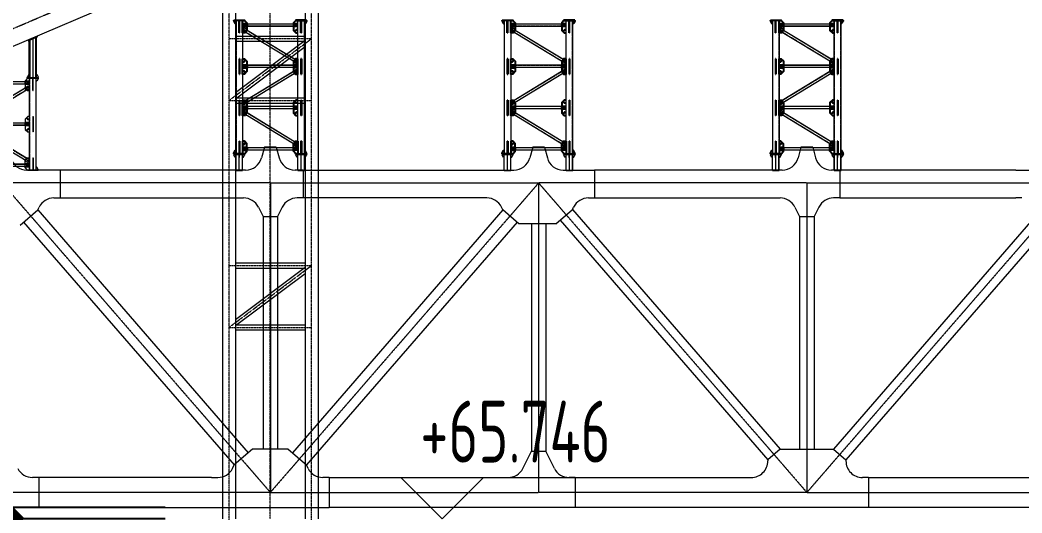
# Model space of a CAD drawing. Extents: x -2876908 to 633791, y -1383861 to 872234.
# Drawn here: x -817950 to -769396, y 748897 to 772793 of the extents above; entities that cross this region are included whole.
import ezdxf
from ezdxf.enums import TextEntityAlignment as Align

# ---------------------------------------------------------------- set-up
doc = ezdxf.new("R2010")
doc.units = 0
doc.header["$LTSCALE"] = 5
doc.header["$MEASUREMENT"] = 0
for name, pattern in [('ACAD_ISO10W100', [18, 12, -3, 0, -3]), ('CENTER', [2, 1.25, -0.25, 0.25, -0.25]), ('DASHED', [0.75, 0.5, -0.25])]:
    doc.linetypes.add(name, pattern=pattern)
doc.layers.get('0').update_dxf_attribs({"linetype": 'CONTINUOUS', "lineweight": 25})
doc.layers.get('DEFPOINTS').update_dxf_attribs({"color": 35, "linetype": 'CONTINUOUS', "lineweight": 13})
for name, color, linetype, lineweight in [('3中心线', 6, 'CENTER', 18), ('5标注', 3, 'CONTINUOUS', 15), ('6文本', 7, 'CONTINUOUS', 15), ('7边界线', 8, 'CONTINUOUS', 15), ('8轮廓线', 4, 'CONTINUOUS', 15), ('DIM', 3, 'CONTINUOUS', 0), ('STGJ_BOLT_THIN', 9, 'CONTINUOUS', 0), ('STXT_XG_END_THIN', 2, 'CONTINUOUS', 0), ('STXT_XG_THIN', 2, 'CONTINUOUS', 0), ('STXT_XG_TNDSH', 6, 'DASHED', 0)]:
    doc.layers.add(name, color=color, linetype=linetype, lineweight=lineweight)
doc.layers.add('M_Prof', color=2, linetype='CONTINUOUS')
doc.layers.add('M_Profx', color=2, linetype='CONTINUOUS')
doc.styles.add('TSSD_Dimension', font='tssdeng.shx', dxfattribs={"width": 0.7, "bigfont": 'hztxt.shx'})
doc.styles.add('TSSD_NORM', font='tssdeng.shx', dxfattribs={"width": 0.7, "bigfont": 'hztxt.shx'})
doc.dimstyles.new('TSSD_100_100', dxfattribs={"dimtxt": 300, "dimasz": 100, "dimexe": 100, "dimexo": 250, "dimgap": 100, "dimtad": 1, "dimdec": 0, "dimzin": 0, "dimdsep": 46, "dimtxsty": 'TSSD_Dimension', "dimblk": 'ARCHTICK', "dimblk1": 'ARCHTICK', "dimblk2": 'ARCHTICK', "dimcen": 0, "dimdle": 100, "dimclrt": 7, "dimadec": 0, "dimazin": 0, "dimtfac": 1, "dimtdec": 0, "dimtix": 1, "dimtmove": 2, "dimatfit": 3, "dimfxl": 1, "dimtolj": 1, "dimtzin": 0, "dimarcsym": 0})

# ---------------------------------------------------------------- blocks, each defined once
blk = doc.blocks.new('f234w2')
at = {"layer": '3中心线'}
for p, q in [((-144296, 1526), (-131296, -13474)), ((-131296, 1526), (-144296, 1526)), ((-118296, 1526), (-131296, -13474)), ((-131296, 1526), (-118296, 1526)), ((-131296, 1526), (-131296, -13474)), ((-118296, 1526), (-105296, -13474)), ((-105296, 1526), (-118296, 1526)), ((-118296, 1526), (-118296, -13474)), ((-92296, 1526), (-105296, -13474)), ((-105296, 1526), (-92296, 1526)), ((-105296, 1526), (-105296, -13474)), ((-131296, -13474), (-144296, -13474)), ((-131296, -13474), (-118296, -13474)), ((-105296, -13474), (-118296, -13474)), ((-105296, -13474), (-92296, -13474))]:
    blk.add_line(p, q, dxfattribs=at)
at = {"layer": '7边界线'}
for p, q in [((-131581, 3265), (-131723, 2741)), ((-131012, 3265), (-131581, 3265)), ((-131012, 3265), (-130870, 2741)), ((-118581, 3265), (-118723, 2741)), ((-118012, 3265), (-118581, 3265)), ((-118012, 3265), (-117870, 2741)), ((-105581, 3265), (-105723, 2741)), ((-105012, 3265), (-105581, 3265)), ((-105012, 3265), (-104870, 2741)), ((-141487, 2150), (-143098, 2150)), ((-132893, 2150), (-141487, 2150)), ((-141487, 2150), (-141487, 800)), ((-132495, 2150), (-132893, 2150)), ((-129700, 2150), (-130098, 2150)), ((-129700, 2150), (-121159, 2150)), ((-129700, 2150), (-129700, 800)), ((-121159, 2150), (-119495, 2150)), ((-117098, 2150), (-115582, 2150)), ((-115582, 2150), (-115582, 800)), ((-106893, 2150), (-115582, 2150)), ((-106495, 2150), (-106893, 2150)), ((-103700, 2150), (-104098, 2150)), ((-103700, 2150), (-103700, 800)), ((-95172, 2150), (-103700, 2150)), ((-95172, 2150), (-93495, 2150)), ((-141787, 800), (-141487, 800)), ((-141487, 800), (-132891, 800)), ((-132893, 800), (-132593, 800)), ((-129700, 800), (-130000, 800)), ((-121159, 800), (-129702, 800)), ((-120859, 800), (-121159, 800)), ((-120806, 800), (-121159, 800)), ((-115882, 800), (-115582, 800)), ((-115582, 800), (-106893, 800)), ((-106893, 800), (-106593, 800)), ((-103700, 800), (-104000, 800)), ((-103700, 800), (-95172, 800)), ((-94872, 800), (-95172, 800)), ((-143426, -519), (-142571, 222)), ((-142571, 222), (-142503, 358)), ((-142571, 222), (-132365, -11554)), ((-131877, 358), (-131646, -104)), ((-130716, 358), (-130946, -104)), ((-120022, 222), (-130228, -11554)), ((-120022, 222), (-120090, 358)), ((-119249, -449), (-120022, 222)), ((-117453, -449), (-116655, 242)), ((-116655, 242), (-116597, 358)), ((-116655, 242), (-106585, -11376)), ((-105877, 358), (-105646, -104)), ((-104716, 358), (-104946, -104)), ((-94040, 125), (-104008, -11376)), ((-143251, -368), (-133045, -12143)), ((-131646, -104), (-131646, -11376)), ((-131646, -104), (-130946, -104)), ((-130946, -104), (-130946, -11376)), ((-119342, -368), (-129548, -12143)), ((-117453, -449), (-119249, -449)), ((-118646, -449), (-118646, -11481)), ((-117946, -449), (-117946, -11481)), ((-117259, -281), (-107190, -11900)), ((-105646, -104), (-105646, -11376)), ((-105646, -104), (-104946, -104)), ((-104946, -104), (-104946, -11376)), ((-93435, -399), (-103403, -11900)), ((-132160, -11376), (-133045, -12143)), ((-130433, -11376), (-132160, -11376)), ((-130433, -11376), (-129548, -12143)), ((-119060, -12308), (-118646, -11481)), ((-118646, -11481), (-117946, -11481)), ((-117533, -12308), (-117946, -11481)), ((-106585, -11376), (-107190, -11900)), ((-106585, -11376), (-104008, -11376)), ((-104008, -11376), (-103403, -11900)), ((-107190, -11900), (-107190, -11950)), ((-103403, -11900), (-103403, -11950)), ((-133127, -12308), (-133045, -12143)), ((-129466, -12308), (-129548, -12143)), ((-142518, -12750), (-142818, -12750)), ((-142518, -12750), (-142518, -14198)), ((-134143, -12750), (-142518, -12750)), ((-134143, -12750), (-133843, -12750)), ((-128450, -12750), (-128750, -12750)), ((-128450, -12750), (-120075, -12750)), ((-128450, -12750), (-128450, -14198)), ((-120075, -12750), (-119775, -12750)), ((-116518, -12750), (-116818, -12750)), ((-116518, -12750), (-116518, -14198)), ((-116518, -12750), (-108290, -12750)), ((-108290, -12750), (-107990, -12750)), ((-102303, -12750), (-102603, -12750)), ((-102303, -12750), (-102303, -14198)), ((-102303, -12750), (-94075, -12750)), ((-142518, -14198), (-154080, -14198)), ((-142518, -14198), (-128450, -14198)), ((-116518, -14198), (-128450, -14198)), ((-102303, -14198), (-116518, -14198)), ((-90518, -14198), (-102303, -14198))]:
    blk.add_line(p, q, dxfattribs=at)
for centre, start, end in [((-143098, 2950), 195.1751, 270), ((-132495, 2950), 270, 344.8249), ((-130098, 2950), 195.1751, 270), ((-119495, 2950), 270, 344.8249), ((-117098, 2950), 195.1751, 270), ((-106495, 2950), 270, 344.8249), ((-104098, 2950), 195.1751, 270), ((-141787, 0), 90, 153.4349), ((-132593, 0), 26.5651, 90), ((-130000, 0), 90, 153.4349), ((-120806, 0), 26.5651, 90), ((-115882, 0), 90, 153.4349), ((-106593, 0), 26.5651, 90), ((-104000, 0), 90, 153.4349), ((-107990, -11950), 269.9983, 0), ((-102603, -11950), 180, 270.0017), ((-142818, -11950), 206.5651, 270), ((-133843, -11950), 270, 333.4349), ((-128750, -11950), 206.5651, 270), ((-119775, -11950), 270, 333.4349), ((-116818, -11950), 206.5651, 270)]:
    blk.add_arc(centre, 800, start, end, dxfattribs=at)
blk = doc.blocks.new('立面图')
at = {"layer": '3中心线'}
blk.add_lwpolyline([(-179581, 934), (-170127, 5872), (-157127, 11428), (-144127, 15749), (-131127, 18835), (-118127, 20687), (-105127, 21305), (-92127, 20687), (-79127, 18835), (-66127, 15749), (-53127, 11428), (-40127, 5872), (-30673, 934)], dxfattribs=at)
at = {"layer": '7边界线', "ltscale": 0.1}
blk.add_line((-169817, 5150), (-156817, 10705), dxfattribs=at)
at = {"layer": '5标注'}
blk.add_blockref('f234w2', (-25830, -2913), dxfattribs=at)
blk = doc.blocks.new('63.5m')
at = {"layer": '3中心线', "ltscale": 0.05}
for p, q in [((-3685, -21653), (-3685, 37916)), ((-1685, -20396), (-1685, 37916)), ((315, -21653), (315, 37916)), ((-3685, 2877), (315, 2877)), ((-3685, -123), (315, 2877)), ((-3685, -123), (315, -123)), ((-3685, -11122), (315, -8123)), ((-3685, -8123), (315, -8123)), ((-3685, -11122), (315, -11122))]:
    blk.add_line(p, q, dxfattribs=at)
at = {"layer": '8轮廓线'}
for p, q in [((-4000, 37836), (-4000, -20396)), ((-3370, 37836), (-3370, -20396)), ((0, 37836), (0, -20396)), ((630, 37836), (630, -20396))]:
    blk.add_line(p, q, dxfattribs=at)
at = {"layer": '8轮廓线', "ltscale": 0.05}
for p, q in [((-3370, 3000), (0, 3000)), ((-3370, 267), (0, 2794)), ((-3370, 2755), (0, 2755)), ((-3370, -39), (0, 2488)), ((-3370, 0), (0, 0)), ((-3370, -245), (0, -245)), ((-3370, -8000), (0, -8000)), ((-3370, -10733), (0, -8206)), ((-3370, -8245), (0, -8245)), ((-3370, -11039), (0, -8512)), ((-3370, -11000), (0, -11000)), ((-3370, -11245), (0, -11245))]:
    blk.add_line(p, q, dxfattribs=at)
blk = doc.blocks.new('孔')
blk.add_circle((22022, 20887), 13.3)
at = {"layer": 'STGJ_BOLT_THIN'}
for p, q in [((21992, 20887), (22052, 20887)), ((22022, 20917), (22022, 20857))]:
    blk.add_line(p, q, dxfattribs=at)
blk = doc.blocks.new('flhdasdhfksfdjl')
at = {"color": 241}
for p, q in [((11534671, 549419), (11534671, 550022)), ((11534691, 549419), (11534691, 550022)), ((11534671, 549419), (11534691, 549419)), ((11537671, 548165), (11537671, 547419)), ((11537671, 548165), (11537691, 548165)), ((11537691, 548165), (11537691, 547419)), ((11537691, 547419), (11537671, 547419)), ((11534671, 546165), (11534671, 545562)), ((11534671, 546165), (11534691, 546165)), ((11534691, 546165), (11534691, 545562))]:
    blk.add_line(p, q, dxfattribs=at)
for p, q in [((11534691, 549840), (11534671, 549840)), ((11534691, 549813), (11534671, 549813)), ((11534691, 549770), (11534671, 549770)), ((11534691, 549743), (11534671, 549743)), ((11537691, 549840), (11537671, 549840)), ((11537691, 549813), (11537671, 549813)), ((11537691, 549770), (11537671, 549770)), ((11537691, 549743), (11537671, 549743)), ((11534691, 549578), (11534671, 549578)), ((11534691, 549551), (11534671, 549551)), ((11534691, 549541), (11534671, 549541)), ((11534691, 549515), (11534671, 549515)), ((11537691, 549578), (11537671, 549578)), ((11537691, 549551), (11537671, 549551)), ((11537691, 549541), (11537671, 549541)), ((11537691, 549515), (11537671, 549515)), ((11534691, 548069), (11534671, 548069)), ((11534691, 548042), (11534671, 548042)), ((11534691, 548033), (11534671, 548033)), ((11534691, 548006), (11534671, 548006)), ((11534691, 547840), (11534671, 547840)), ((11534691, 547813), (11534671, 547813)), ((11534691, 547770), (11534671, 547770)), ((11534691, 547743), (11534671, 547743)), ((11537691, 548069), (11537671, 548069)), ((11537691, 548042), (11537671, 548042)), ((11537691, 548033), (11537671, 548033)), ((11537691, 548006), (11537671, 548006)), ((11537691, 547840), (11537671, 547840)), ((11537691, 547813), (11537671, 547813)), ((11537691, 547770), (11537671, 547770)), ((11537691, 547743), (11537671, 547743)), ((11534691, 547564), (11534671, 547564)), ((11534691, 547528), (11534671, 547528)), ((11537691, 547564), (11537671, 547564)), ((11537691, 547528), (11537671, 547528)), ((11534691, 546069), (11534671, 546069)), ((11534691, 546042), (11534671, 546042)), ((11534691, 546033), (11534671, 546033)), ((11534691, 546006), (11534671, 546006)), ((11534691, 545840), (11534671, 545840)), ((11534691, 545813), (11534671, 545813)), ((11534691, 545770), (11534671, 545770)), ((11537691, 546069), (11537671, 546069)), ((11537691, 546042), (11537671, 546042)), ((11537691, 546033), (11537671, 546033)), ((11537691, 546006), (11537671, 546006)), ((11537691, 545840), (11537671, 545840)), ((11537691, 545813), (11537671, 545813)), ((11537691, 545770), (11537671, 545770)), ((11534691, 545743), (11534671, 545743)), ((11537691, 545743), (11537671, 545743))]:
    blk.add_line(p, q)
at = {"color": 5}
for p, q in [((11537671, 549419), (11537671, 550022)), ((11537691, 549419), (11537691, 550022)), ((11537671, 549419), (11537691, 549419)), ((11534671, 548165), (11534671, 547419)), ((11534671, 548165), (11534691, 548165)), ((11534691, 548165), (11534691, 547419)), ((11534691, 547419), (11534671, 547419)), ((11537671, 546165), (11537671, 545562)), ((11537671, 546165), (11537691, 546165)), ((11537691, 546165), (11537691, 545562))]:
    blk.add_line(p, q, dxfattribs=at)
at = {"color": 6}
for points in [[(11534418, 550042), (11534943, 550042), (11534943, 550022), (11534418, 550022)], [(11537943, 550042), (11537418, 550042), (11537418, 550022), (11537943, 550022)], [(11534418, 545542), (11534943, 545542), (11534943, 545562), (11534418, 545562)], [(11537943, 545542), (11537418, 545542), (11537418, 545562), (11537943, 545562)]]:
    blk.add_lwpolyline(points, close=True, dxfattribs=at)
for points in [[(11534418, 550022), (11534418, 549992), (11534488, 549872), (11534518, 549872)], [(11534418, 550022), (11534418, 549992), (11534488, 549872), (11534518, 549872)], [(11537943, 550022), (11537943, 549992), (11537873, 549872), (11537843, 549872)], [(11537943, 550022), (11537943, 549992), (11537873, 549872), (11537843, 549872)], [(11534418, 545562), (11534418, 545592), (11534488, 545712), (11534518, 545712)], [(11534418, 545562), (11534418, 545592), (11534488, 545712), (11534518, 545712)], [(11537943, 545562), (11537943, 545592), (11537873, 545712), (11537843, 545712)], [(11537943, 545562), (11537943, 545592), (11537873, 545712), (11537843, 545712)]]:
    blk.add_lwpolyline(points, dxfattribs=at)
at = {"color": 5}
for points in [[(11534843, 550022), (11534943, 550022), (11535054, 549902), (11535054, 549540), (11534932, 549419), (11534843, 549419)], [(11537518, 548165), (11537429, 548165), (11537308, 548043), (11537308, 547540), (11537429, 547419), (11537518, 547419)], [(11534843, 546165), (11534843, 545562), (11534943, 545562), (11535054, 545682), (11535054, 546043), (11534932, 546165), (11534843, 546165)]]:
    blk.add_lwpolyline(points, dxfattribs=at)
at = {"color": 241}
for points in [[(11537518, 550022), (11537418, 550022), (11537308, 549897), (11537308, 549572), (11537401, 549419), (11537518, 549419), (11537518, 550022)], [(11534843, 548165), (11534960, 548165), (11535054, 548011), (11535054, 547572), (11534960, 547419), (11534843, 547419), (11534843, 548165)], [(11537518, 546165), (11537518, 545562), (11537418, 545562), (11537308, 545687), (11537308, 546011), (11537401, 546165), (11537518, 546165)]]:
    blk.add_lwpolyline(points, dxfattribs=at)
at = {"layer": 'DIM'}
for p, q in [((11534843, 545997), (11534843, 546449)), ((11537518, 546210), (11537518, 546547))]:
    blk.add_line(p, q, dxfattribs=at)
at = {"layer": 'STXT_XG_END_THIN'}
for p, q in [((11534518, 550022), (11534843, 550022)), ((11537843, 550022), (11537518, 550022)), ((11534518, 545562), (11534843, 545562)), ((11537843, 545562), (11537518, 545562))]:
    blk.add_line(p, q, dxfattribs=at)
at = {"layer": 'STXT_XG_END_THIN', "color": 3}
for p, q in [((11534863, 549872), (11534863, 549712)), ((11534863, 549712), (11535074, 549712)), ((11537498, 549712), (11537498, 549872)), ((11534863, 547872), (11534863, 547712)), ((11534863, 547712), (11535074, 547712)), ((11537498, 547712), (11537498, 547872)), ((11534863, 545872), (11534863, 545712)), ((11537498, 545712), (11537498, 545872)), ((11534863, 545712), (11535074, 545712))]:
    blk.add_line(p, q, dxfattribs=at)
at = {"layer": 'STXT_XG_THIN', "color": 2}
for p, q in [((11534518, 550022), (11534518, 545562)), ((11534843, 550022), (11534843, 545562)), ((11537518, 545562), (11537518, 550022)), ((11537843, 545562), (11537843, 550022))]:
    blk.add_line(p, q, dxfattribs=at)
at = {"layer": 'STXT_XG_THIN', "color": 3}
for p, q in [((11535074, 549872), (11534863, 549872)), ((11535064, 549872), (11535064, 549712)), ((11535074, 549872), (11535074, 549712)), ((11537288, 549849), (11535074, 549849)), ((11537288, 549735), (11535074, 549735)), ((11537288, 549872), (11537288, 549712)), ((11537498, 549872), (11537288, 549872)), ((11537498, 549712), (11537288, 549712)), ((11537298, 549872), (11537298, 549712)), ((11535074, 547872), (11534863, 547872)), ((11535064, 547872), (11535064, 547712)), ((11535074, 547872), (11535074, 547712)), ((11537288, 547849), (11535074, 547849)), ((11537288, 547735), (11535074, 547735)), ((11537288, 547872), (11537288, 547712)), ((11537498, 547872), (11537288, 547872)), ((11537498, 547712), (11537288, 547712)), ((11537298, 547872), (11537298, 547712)), ((11535074, 545872), (11534863, 545872)), ((11535064, 545872), (11535064, 545712)), ((11535074, 545872), (11535074, 545712)), ((11537288, 545849), (11535074, 545849)), ((11537288, 545872), (11537288, 545712)), ((11537498, 545872), (11537288, 545872)), ((11537298, 545872), (11537298, 545712)), ((11537288, 545735), (11535074, 545735)), ((11537498, 545712), (11537288, 545712))]:
    blk.add_line(p, q, dxfattribs=at)
at = {"layer": 'STXT_XG_THIN', "color": 241}
for p, q in [((11537292, 549560), (11537450, 549656)), ((11537498, 549577), (11537450, 549656)), ((11537304, 549540), (11534998, 548141)), ((11537363, 549443), (11535057, 548043)), ((11537375, 549423), (11537292, 549560)), ((11537383, 549428), (11537300, 549565)), ((11537498, 549498), (11537375, 549423)), ((11537498, 549577), (11537498, 549498)), ((11534863, 548085), (11534986, 548160)), ((11534863, 548007), (11534863, 548085)), ((11534863, 548007), (11534911, 547927)), ((11535069, 548023), (11534911, 547927)), ((11535061, 548018), (11534978, 548155)), ((11535069, 548023), (11534986, 548160)), ((11534863, 547577), (11534911, 547656)), ((11534863, 547577), (11534863, 547498)), ((11534863, 547498), (11534986, 547423)), ((11535069, 547560), (11534911, 547656)), ((11535061, 547565), (11534978, 547428)), ((11535069, 547560), (11534986, 547423)), ((11537304, 546043), (11534998, 547443)), ((11537363, 546141), (11535057, 547540)), ((11537375, 546160), (11537292, 546023)), ((11537292, 546023), (11537450, 545927)), ((11537383, 546155), (11537300, 546018)), ((11537498, 546085), (11537375, 546160)), ((11537498, 546007), (11537450, 545927)), ((11537498, 546007), (11537498, 546085))]:
    blk.add_line(p, q, dxfattribs=at)
at = {"layer": 'STXT_XG_TNDSH', "color": 2}
for p, q in [((11534526, 550022), (11534526, 545562)), ((11534835, 550022), (11534835, 545562)), ((11537526, 545562), (11537526, 550022)), ((11537835, 545562), (11537835, 550022))]:
    blk.add_line(p, q, dxfattribs=at)
at = {"layer": 'STXT_XG_TNDSH', "color": 3}
for p, q in [((11537288, 549845), (11535074, 549845)), ((11537288, 549739), (11535074, 549739)), ((11537288, 547845), (11535074, 547845)), ((11537288, 547739), (11535074, 547739)), ((11537288, 545845), (11535074, 545845)), ((11537288, 545739), (11535074, 545739))]:
    blk.add_line(p, q, dxfattribs=at)
at = {"layer": 'STXT_XG_TNDSH', "color": 241}
for p, q in [((11537306, 549537), (11535000, 548137)), ((11537361, 549446), (11535055, 548047)), ((11537306, 546047), (11535000, 547446)), ((11537361, 546137), (11535055, 547537))]:
    blk.add_line(p, q, dxfattribs=at)
for p in [(11512886, 528939), (11512886, 528869), (11512956, 528939), (11512956, 528869), (11512886, 528677), (11512936, 528627), (11512886, 526939), (11512886, 526869), (11512956, 526939), (11512956, 526869), (11512886, 526677), (11512946, 526640)]:
    blk.add_blockref('孔', p)
at = {"xscale": -1}
for p in [(11559405, 528939), (11559405, 528869), (11559475, 528939), (11559475, 528869), (11559415, 528640), (11559475, 528677), (11559405, 526939), (11559405, 526869), (11559475, 526939), (11559475, 526869), (11559425, 526627), (11559475, 526677)]:
    blk.add_blockref('孔', p, dxfattribs=at)
at = {"xscale": -1, "rotation": 180}
for p in [(11512886, 568907), (11512946, 568943), (11512886, 566907), (11512886, 566714), (11512886, 566644), (11512936, 566956), (11512956, 566714), (11512956, 566644)]:
    blk.add_blockref('孔', p, dxfattribs=at)
at = {"rotation": 180}
for p in [(11559425, 568956), (11559475, 568907), (11559405, 566714), (11559405, 566644), (11559415, 566943), (11559475, 566907), (11559475, 566714), (11559475, 566644)]:
    blk.add_blockref('孔', p, dxfattribs=at)
blk = doc.blocks.new('6.5M11')
at = {"color": 5}
for p, q in [((128499, 27955), (128499, 28558)), ((128519, 27955), (128519, 28558)), ((128519, 27955), (128499, 27955)), ((128499, 24701), (128499, 23955)), ((128499, 24701), (128519, 24701)), ((128519, 24701), (128519, 23955)), ((128519, 23955), (128499, 23955))]:
    blk.add_line(p, q, dxfattribs=at)
for p, q in [((128499, 28377), (128519, 28377)), ((128499, 28350), (128519, 28350)), ((128499, 28307), (128519, 28307)), ((128499, 28280), (128519, 28280)), ((128499, 28114), (128519, 28114)), ((128499, 28088), (128519, 28088)), ((128499, 28078), (128519, 28078)), ((128499, 28051), (128519, 28051)), ((128499, 26605), (128519, 26605)), ((128499, 26579), (128519, 26579)), ((128499, 26569), (128519, 26569)), ((128499, 26543), (128519, 26543)), ((128499, 26377), (128519, 26377)), ((128499, 26350), (128519, 26350)), ((128499, 26307), (128519, 26307)), ((128499, 26280), (128519, 26280)), ((128499, 26101), (128519, 26101)), ((128499, 26065), (128519, 26065)), ((128519, 24605), (128499, 24605)), ((128519, 24579), (128499, 24579)), ((128519, 24569), (128499, 24569)), ((128519, 24543), (128499, 24543)), ((128519, 24377), (128499, 24377)), ((128519, 24350), (128499, 24350)), ((128519, 24307), (128499, 24307)), ((128519, 24280), (128499, 24280)), ((128519, 24101), (128499, 24101)), ((128519, 24065), (128499, 24065)), ((128519, 22605), (128499, 22605)), ((128519, 22579), (128499, 22579)), ((128519, 22569), (128499, 22569)), ((128519, 22543), (128499, 22543)), ((128519, 22377), (128499, 22377)), ((128519, 22350), (128499, 22350)), ((128519, 22307), (128499, 22307)), ((128519, 22280), (128499, 22280))]:
    blk.add_line(p, q)
at = {"color": 241}
for p, q in [((128499, 26701), (128499, 25955)), ((128519, 26701), (128499, 26701)), ((128519, 26701), (128519, 25955)), ((128499, 25955), (128519, 25955)), ((128499, 22701), (128499, 22093)), ((128499, 22701), (128519, 22701)), ((128519, 22701), (128519, 22093))]:
    blk.add_line(p, q, dxfattribs=at)
at = {"color": 6}
for points in [[(128247, 28578), (128772, 28578), (128772, 28558), (128247, 28558)], [(128247, 22078), (128772, 22078), (128772, 22098), (128247, 22098)]]:
    blk.add_lwpolyline(points, close=True, dxfattribs=at)
for points in [[(128247, 28558), (128247, 28528), (128317, 28408), (128347, 28408)], [(128247, 28558), (128247, 28528), (128317, 28408), (128347, 28408)], [(128247, 22098), (128247, 22128), (128317, 22248), (128347, 22248)], [(128247, 22098), (128247, 22128), (128317, 22248), (128347, 22248)]]:
    blk.add_lwpolyline(points, dxfattribs=at)
at = {"color": 241}
for points in [[(128672, 28558), (128772, 28558), (128882, 28438), (128882, 28109), (128789, 27955), (128672, 27955), (128672, 28558)], [(128672, 24701), (128789, 24701), (128882, 24548), (128882, 24109), (128789, 23955), (128672, 23955), (128672, 24701)]]:
    blk.add_lwpolyline(points, dxfattribs=at)
at = {"color": 5}
for points in [[(128672, 26701), (128761, 26701), (128882, 26580), (128882, 26077), (128761, 25955), (128672, 25955), (128672, 26701)], [(128672, 22701), (128672, 22098), (128772, 22098), (128882, 22218), (128882, 22580), (128761, 22701), (128672, 22701)]]:
    blk.add_lwpolyline(points, dxfattribs=at)
at = {"layer": 'STXT_XG_END_THIN'}
for p, q in [((128347, 28558), (128672, 28558)), ((128347, 22098), (128672, 22098))]:
    blk.add_line(p, q, dxfattribs=at)
at = {"layer": 'STXT_XG_THIN', "color": 2}
for p, q in [((128347, 28558), (128347, 22098)), ((128672, 28558), (128672, 22098))]:
    blk.add_line(p, q, dxfattribs=at)
at = {"layer": 'STXT_XG_TNDSH', "color": 2}
for p, q in [((128355, 28558), (128355, 22098)), ((128664, 28558), (128664, 22098))]:
    blk.add_line(p, q, dxfattribs=at)
for p in [(106715, 7476), (106715, 7406), (106785, 7476), (106785, 7406), (106715, 7213), (106775, 7177), (106715, 5476), (106715, 5406), (106785, 5476), (106785, 5406), (106715, 5213), (106765, 5164), (106715, 3476), (106715, 3406), (106785, 3476), (106785, 3406), (106715, 3213), (106775, 3177)]:
    blk.add_blockref('孔', p)
at = {"xscale": -1, "rotation": 180}
for p in [(106715, 47443), (106715, 47251), (106715, 47181), (106765, 47493), (106785, 47251), (106785, 47181), (106715, 45443), (106775, 45480), (106715, 43443), (106715, 43251), (106765, 43493), (106785, 43251), (106715, 43181), (106785, 43181)]:
    blk.add_blockref('孔', p, dxfattribs=at)
blk = doc.blocks.new('6.5M222')
at = {"color": 241}
for p, q in [((130499, 27955), (130499, 28558)), ((130519, 27955), (130519, 28558)), ((130519, 27955), (130499, 27955)), ((130499, 24701), (130499, 23955)), ((130499, 24701), (130519, 24701)), ((130519, 24701), (130519, 23955)), ((130519, 23955), (130499, 23955))]:
    blk.add_line(p, q, dxfattribs=at)
for p, q in [((130499, 28377), (130519, 28377)), ((130499, 28350), (130519, 28350)), ((130499, 28307), (130519, 28307)), ((130499, 28280), (130519, 28280)), ((130499, 28114), (130519, 28114)), ((130499, 28088), (130519, 28088)), ((130499, 28078), (130519, 28078)), ((130499, 28051), (130519, 28051)), ((130499, 26605), (130519, 26605)), ((130499, 26579), (130519, 26579)), ((130499, 26569), (130519, 26569)), ((130499, 26543), (130519, 26543)), ((130499, 26377), (130519, 26377)), ((130499, 26350), (130519, 26350)), ((130499, 26307), (130519, 26307)), ((130499, 26280), (130519, 26280)), ((130499, 26101), (130519, 26101)), ((130499, 26065), (130519, 26065)), ((130519, 24605), (130499, 24605)), ((130519, 24579), (130499, 24579)), ((130519, 24569), (130499, 24569)), ((130519, 24543), (130499, 24543)), ((130519, 24377), (130499, 24377)), ((130519, 24350), (130499, 24350)), ((130519, 24307), (130499, 24307)), ((130519, 24280), (130499, 24280)), ((130519, 24101), (130499, 24101)), ((130519, 24065), (130499, 24065)), ((130499, 22605), (130519, 22605)), ((130499, 22579), (130519, 22579)), ((130499, 22569), (130519, 22569)), ((130499, 22543), (130519, 22543)), ((130499, 22377), (130519, 22377)), ((130499, 22350), (130519, 22350)), ((130499, 22307), (130519, 22307)), ((130499, 22280), (130519, 22280))]:
    blk.add_line(p, q)
at = {"color": 5}
for p, q in [((130499, 26701), (130499, 25955)), ((130519, 26701), (130499, 26701)), ((130519, 26701), (130519, 25955)), ((130499, 25955), (130519, 25955)), ((130499, 22701), (130499, 22098)), ((130519, 22701), (130499, 22701)), ((130519, 22701), (130519, 22098))]:
    blk.add_line(p, q, dxfattribs=at)
for points in [[(130347, 28558), (130247, 28558), (130137, 28438), (130137, 28077), (130258, 27955), (130347, 27955)], [(130347, 24701), (130258, 24701), (130137, 24580), (130137, 24077), (130258, 23955), (130347, 23955)]]:
    blk.add_lwpolyline(points, dxfattribs=at)
at = {"color": 6}
for points in [[(130772, 28578), (130247, 28578), (130247, 28558), (130772, 28558)], [(130772, 22078), (130247, 22078), (130247, 22098), (130772, 22098)]]:
    blk.add_lwpolyline(points, close=True, dxfattribs=at)
for points in [[(130772, 28558), (130772, 28528), (130702, 28408), (130672, 28408)], [(130772, 28558), (130772, 28528), (130702, 28408), (130672, 28408)], [(130772, 22098), (130772, 22128), (130702, 22248), (130672, 22248)], [(130772, 22098), (130772, 22128), (130702, 22248), (130672, 22248)]]:
    blk.add_lwpolyline(points, dxfattribs=at)
at = {"color": 241}
for points in [[(130347, 26701), (130230, 26701), (130137, 26548), (130137, 26109), (130230, 25955), (130347, 25955), (130347, 26701)], [(130347, 22701), (130347, 22098), (130247, 22098), (130137, 22218), (130137, 22548), (130230, 22701), (130347, 22701)]]:
    blk.add_lwpolyline(points, dxfattribs=at)
at = {"layer": 'STXT_XG_END_THIN'}
for p, q in [((130672, 28558), (130347, 28558)), ((130672, 22098), (130347, 22098))]:
    blk.add_line(p, q, dxfattribs=at)
at = {"layer": 'STXT_XG_THIN', "color": 2}
for p, q in [((130347, 22098), (130347, 28558)), ((130672, 22098), (130672, 28558))]:
    blk.add_line(p, q, dxfattribs=at)
at = {"layer": 'STXT_XG_TNDSH', "color": 2}
for p, q in [((130355, 22098), (130355, 28558)), ((130664, 22098), (130664, 28558))]:
    blk.add_line(p, q, dxfattribs=at)
at = {"xscale": -1}
for p in [(152234, 7476), (152234, 7406), (152304, 7476), (152304, 7406), (152254, 7164), (152304, 7213), (152234, 5476), (152234, 5406), (152304, 5476), (152304, 5406), (152244, 5177), (152304, 5213), (152234, 3476), (152234, 3406), (152304, 3476), (152304, 3406), (152254, 3164), (152304, 3213)]:
    blk.add_blockref('孔', p, dxfattribs=at)
at = {"rotation": 180}
for p in [(152244, 47480), (152304, 47443), (152254, 45493), (152304, 45443), (152234, 43251), (152244, 43480), (152304, 43443), (152304, 43251), (152234, 43181), (152304, 43181)]:
    blk.add_blockref('孔', p, dxfattribs=at)
blk = doc.blocks.new('sahdlfhaskfhkjs')
at = {"layer": 'STXT_XG_END_THIN', "color": 3}
for p, q in [((11556664, 547825), (11556664, 547665)), ((11559299, 547665), (11559299, 547825)), ((11556664, 547665), (11556874, 547665)), ((11556664, 545825), (11556664, 545665)), ((11559299, 545665), (11559299, 545825)), ((11556664, 545665), (11556874, 545665)), ((11556664, 543825), (11556664, 543665)), ((11559299, 543665), (11559299, 543825)), ((11556664, 543665), (11556874, 543665)), ((11556664, 541825), (11556664, 541665)), ((11556664, 541665), (11556874, 541665)), ((11559299, 541665), (11559299, 541825))]:
    blk.add_line(p, q, dxfattribs=at)
at = {"layer": 'STXT_XG_THIN', "color": 3}
for p, q in [((11556874, 547825), (11556664, 547825)), ((11556864, 547825), (11556864, 547665)), ((11556874, 547825), (11556874, 547665)), ((11559089, 547802), (11556874, 547802)), ((11559089, 547688), (11556874, 547688)), ((11559089, 547825), (11559089, 547665)), ((11559299, 547825), (11559089, 547825)), ((11559099, 547825), (11559099, 547665)), ((11559299, 547665), (11559089, 547665)), ((11556874, 545825), (11556664, 545825)), ((11556864, 545825), (11556864, 545665)), ((11556874, 545825), (11556874, 545665)), ((11559089, 545802), (11556874, 545802)), ((11559089, 545825), (11559089, 545665)), ((11559299, 545825), (11559089, 545825)), ((11559099, 545825), (11559099, 545665)), ((11559089, 545688), (11556874, 545688)), ((11559299, 545665), (11559089, 545665)), ((11556874, 543825), (11556664, 543825)), ((11556864, 543825), (11556864, 543665)), ((11556874, 543825), (11556874, 543665)), ((11559089, 543825), (11559089, 543665)), ((11559299, 543825), (11559089, 543825)), ((11559099, 543825), (11559099, 543665)), ((11559089, 543802), (11556874, 543802)), ((11559089, 543688), (11556874, 543688)), ((11559299, 543665), (11559089, 543665)), ((11556874, 541825), (11556664, 541825)), ((11556864, 541825), (11556864, 541665)), ((11556874, 541825), (11556874, 541665)), ((11559089, 541802), (11556874, 541802)), ((11559089, 541688), (11556874, 541688)), ((11559089, 541825), (11559089, 541665)), ((11559299, 541825), (11559089, 541825)), ((11559299, 541665), (11559089, 541665)), ((11559099, 541825), (11559099, 541665))]:
    blk.add_line(p, q, dxfattribs=at)
at = {"layer": 'STXT_XG_THIN', "color": 241}
for p, q in [((11556664, 547530), (11556712, 547609)), ((11556664, 547530), (11556664, 547451)), ((11556664, 547451), (11556787, 547377)), ((11556870, 547513), (11556712, 547609)), ((11556862, 547519), (11556779, 547382)), ((11556870, 547513), (11556787, 547377)), ((11559105, 545997), (11556799, 547396)), ((11559164, 546094), (11556858, 547494)), ((11559176, 546114), (11559093, 545977)), ((11559093, 545977), (11559251, 545881)), ((11559184, 546108), (11559101, 545972)), ((11559299, 546039), (11559176, 546114)), ((11559299, 545960), (11559251, 545881)), ((11559299, 545960), (11559299, 546039)), ((11559105, 545494), (11556799, 544094)), ((11559164, 545396), (11556858, 543997)), ((11559093, 545513), (11559251, 545609)), ((11559176, 545377), (11559093, 545513)), ((11559184, 545382), (11559101, 545519)), ((11559299, 545451), (11559176, 545377)), ((11559299, 545530), (11559251, 545609)), ((11559299, 545530), (11559299, 545451)), ((11556664, 544039), (11556787, 544114)), ((11556664, 543960), (11556664, 544039)), ((11556664, 543960), (11556712, 543881)), ((11556870, 543977), (11556712, 543881)), ((11556862, 543972), (11556779, 544108)), ((11556870, 543977), (11556787, 544114)), ((11556664, 543530), (11556712, 543609)), ((11556664, 543530), (11556664, 543451)), ((11556664, 543451), (11556787, 543377)), ((11556870, 543513), (11556712, 543609)), ((11556862, 543519), (11556779, 543382)), ((11556870, 543513), (11556787, 543377)), ((11559105, 541997), (11556799, 543396)), ((11559164, 542094), (11556858, 543494)), ((11559176, 542114), (11559093, 541977)), ((11559093, 541977), (11559251, 541881)), ((11559184, 542108), (11559101, 541972)), ((11559299, 542039), (11559176, 542114)), ((11559299, 541960), (11559251, 541881)), ((11559299, 541960), (11559299, 542039))]:
    blk.add_line(p, q, dxfattribs=at)
at = {"layer": 'STXT_XG_TNDSH', "color": 3}
for p, q in [((11559089, 547798), (11556874, 547798)), ((11559089, 547692), (11556874, 547692)), ((11559089, 545798), (11556874, 545798)), ((11559089, 545692), (11556874, 545692)), ((11559089, 543798), (11556874, 543798)), ((11559089, 543692), (11556874, 543692)), ((11559089, 541798), (11556874, 541798)), ((11559089, 541692), (11556874, 541692))]:
    blk.add_line(p, q, dxfattribs=at)
at = {"layer": 'STXT_XG_TNDSH', "color": 241}
for p, q in [((11559107, 546000), (11556801, 547400)), ((11559162, 546091), (11556856, 547490)), ((11559107, 545490), (11556801, 544091)), ((11559162, 545400), (11556856, 544000)), ((11559107, 542000), (11556801, 543400)), ((11559162, 542091), (11556856, 543490))]:
    blk.add_line(p, q, dxfattribs=at)
for name, p in [('6.5M11', (11427972, 519417)), ('6.5M222', (11428972, 519417))]:
    blk.add_blockref(name, p)
blk = doc.blocks.new('hslhfkdjsdkjf')
at = {"color": 6}
for p, q in [((10440927, 1364081), (10440927, 1364061)), ((10441452, 1364081), (10441452, 1364061))]:
    blk.add_line(p, q, dxfattribs=at)
blk.add_line((10441026, 1363281), (10441352, 1363281))
at = {"layer": 'DIM', "color": 6}
for p, q in [((10440927, 1364081), (10441452, 1364081)), ((10440927, 1364061), (10441452, 1364061)), ((10440927, 1364061), (10440927, 1364030)), ((10440997, 1363910), (10440927, 1364030)), ((10440997, 1363910), (10441026, 1363910)), ((10441184, 1363910), (10441184, 1364061)), ((10441184, 1363910), (10441194, 1363910)), ((10441194, 1363910), (10441194, 1364061)), ((10441382, 1363910), (10441352, 1363910)), ((10441382, 1363910), (10441452, 1364030)), ((10441452, 1364061), (10441452, 1364030))]:
    blk.add_line(p, q, dxfattribs=at)
at = {"layer": 'DIM', "color": 2}
for p, q in [((10441026, 1363281), (10441026, 1364061)), ((10441034, 1363281), (10441034, 1364061)), ((10441344, 1363281), (10441344, 1364061)), ((10441352, 1363281), (10441352, 1364061))]:
    blk.add_line(p, q, dxfattribs=at)
at = {"layer": 'DIM', "color": 1, "linetype": 'ACAD_ISO10W100', "ltscale": 0.02}
blk.add_line((10441189, 1363281), (10441189, 1364081), dxfattribs=at)
blk = doc.blocks.new('_ArchTick')
at = {"color": 0, "linetype": 'ByBlock', "const_width": 0.5}
blk.add_lwpolyline([(-0.707, -0.707), (0.707, 0.707)], dxfattribs=at)
blk = doc.blocks.new('*D1798')
at = {"layer": 'DEFPOINTS', "color": 0, "transparency": 16777216}
for p in [(-818623, 749169), (-808421, 749169), (-808421, 748619)]:
    blk.add_point(p, dxfattribs=at)
at = {"layer": 'DIM', "color": 0, "lineweight": -2, "transparency": 16777216}
for p, q in [((-818623, 749169), (-818623, 750169)), ((-810921, 749169), (-819623, 749169)), ((-818623, 748619), (-818623, 749169)), ((-818623, 748619), (-818623, 747619))]:
    blk.add_line(p, q, dxfattribs=at)
at = {"layer": 'DIM', "color": 0, "linetype": 'ByBlock', "lineweight": -2, "transparency": 16777216}
blk.add_line((-810921, 748619), (-819623, 748619), dxfattribs=at)
at = {"layer": 'DIM', "color": 0, "lineweight": -2, "transparency": 16777216, "xscale": 1000, "yscale": 1000, "zscale": 1000}
for p, rotation in [((-818623, 749169), 270), ((-818623, 748619), 90)]:
    blk.add_blockref('_ArchTick', p, dxfattribs=dict(at, rotation=rotation))
at = {"layer": 'DIM', "color": 7, "transparency": 16777216, "insert": (-821123, 751750), "char_height": 3000, "attachment_point": 5, "rotation": 90, "style": 'TSSD_Dimension'}
blk.add_mtext('\\A1;550', dxfattribs=at)
blk = doc.blocks.new('*D1799')
at = {"layer": 'DEFPOINTS', "color": 0, "transparency": 16777216}
for p in [(-818623, 748619), (-808421, 748619), (-808421, 728419)]:
    blk.add_point(p, dxfattribs=at)
at = {"layer": 'DIM', "color": 0, "lineweight": -2, "transparency": 16777216}
for p, q in [((-818623, 727419), (-818623, 749619)), ((-810921, 748619), (-819623, 748619))]:
    blk.add_line(p, q, dxfattribs=at)
at = {"layer": 'DIM', "color": 0, "linetype": 'ByBlock', "lineweight": -2, "transparency": 16777216}
blk.add_line((-810921, 728419), (-819623, 728419), dxfattribs=at)
at = {"layer": 'DIM', "color": 0, "lineweight": -2, "transparency": 16777216, "xscale": 1000, "yscale": 1000, "zscale": 1000}
for p, rotation in [((-818623, 748619), 90), ((-818623, 728419), 270)]:
    blk.add_blockref('_ArchTick', p, dxfattribs=dict(at, rotation=rotation))
at = {"layer": 'DIM', "color": 7, "transparency": 16777216, "insert": (-821123, 738519), "char_height": 3000, "attachment_point": 5, "rotation": 90, "style": 'TSSD_Dimension'}
blk.add_mtext('\\A1;20200', dxfattribs=at)

msp = doc.modelspace()

# ---------------------------------------------------------------- linework, layer by layer
for p, q in [((-817590.038, 769993.227), (-817590.038, 770013.227)), ((-817065.038, 769993.227), (-817065.038, 770013.227))]:
    msp.add_line(p, q)
at = {"layer": '5标注', "flags": 128}
msp.add_lwpolyline([(-795494.981, 750619.248), (-797494.981, 748619.248), (-799494.981, 750619.248), (-790929.178, 750619.248)], dxfattribs=at)
at = {"layer": '7边界线'}
msp.add_lwpolyline([(-817549.703, 771790.585), (-817089.644, 771987.192), (-817097.508, 772005.594), (-817557.567, 771808.988)], close=True, dxfattribs=at)
at = {"layer": 'DIM'}
for p, q in [((-817327.538, 771907.291), (-817327.538, 769993.227)), ((-817519.538, 770163.227), (-817590.038, 770043.227)), ((-817519.538, 770163.227), (-817490.038, 770163.227)), ((-817332.538, 770163.227), (-817322.538, 770163.227)), ((-817332.538, 770163.227), (-817332.538, 770013.227)), ((-817322.538, 770163.227), (-817322.538, 770013.227)), ((-817135.538, 770163.227), (-817165.038, 770163.227)), ((-817135.538, 770163.227), (-817065.038, 770043.227)), ((-817590.038, 770013.227), (-817590.038, 770043.227)), ((-817590.038, 770013.227), (-817065.038, 770013.227)), ((-817590.038, 769993.227), (-817065.038, 769993.227)), ((-817065.038, 770013.227), (-817065.038, 770043.227))]:
    msp.add_line(p, q, dxfattribs=at)
at = {"layer": 'M_Prof'}
for p, q in [((-817490.138, 770013.227), (-817490.138, 771816.04)), ((-817164.937, 770013.227), (-817164.937, 771955.015))]:
    msp.add_line(p, q, dxfattribs=at)
at = {"layer": 'M_Profx'}
for p, q in [((-817482.133, 770013.227), (-817482.133, 771819.461)), ((-817172.942, 770013.227), (-817172.942, 771951.594))]:
    msp.add_line(p, q, dxfattribs=at)

# ---------------------------------------------------------------- block references
for p in [(-12363809.033, 224798.09), (-12350809.033, 224798.09), (-12337809.033, 224798.09)]:
    msp.add_blockref('sahdlfhaskfhkjs', p)
at = {"layer": '5标注'}
for name, p in [('立面图', (-648694.383, 766279.851)), ('63.5m', (-804136.088, 769015.728))]:
    msp.add_blockref(name, p, dxfattribs=at)
at = {"layer": 'DIM'}
for name, p in [('flhdasdhfksfdjl', (-12355008.136, 219951.533)), ('hslhfkdjsdkjf', (-11248516.858, -597787.395)), ('hslhfkdjsdkjf', (-11245516.858, -597787.395)), ('hslhfkdjsdkjf', (-11235516.858, -597787.395)), ('hslhfkdjsdkjf', (-11232516.858, -597787.395)), ('hslhfkdjsdkjf', (-11222516.858, -597787.395)), ('hslhfkdjsdkjf', (-11219516.858, -597787.395))]:
    msp.add_blockref(name, p, dxfattribs=at)

# ---------------------------------------------------------------- texts
at = {"layer": '6文本', "style": 'TSSD_NORM', "width": 0.7}
msp.add_text('+65.746', height=3000, dxfattribs=at).set_placement((-798556.671, 754340.96), align=Align.TOP_LEFT)

# ---------------------------------------------------------------- dimensions: what is measured, and where the dimension line sits
at = {"layer": 'DIM'}
dim = msp.add_linear_dim(base=(-818622.877, 749169.248), p1=(-808421.088, 748619.248), p2=(-808421.088, 749169.248), angle=90, dimstyle='TSSD_100_100', override={"dimtxt": 3000, "dimasz": 1000, "dimexe": 1000, "dimexo": 2500, "dimgap": 1000, "dimdle": 1000}, dxfattribs=at)
dim.commit()
dim.dimension.update_dxf_attribs({"geometry": '*D1798', "text_midpoint": (-821122.877, 751750.018), "dimtype": 160})
dim = msp.add_linear_dim(base=(-818622.877, 748619.248), p1=(-808421.088, 728419.248), p2=(-808421.088, 748619.248), angle=90, dimstyle='TSSD_100_100', override={"dimtxt": 3000, "dimasz": 1000, "dimexe": 1000, "dimexo": 2500, "dimgap": 1000, "dimdle": 1000}, dxfattribs=at)
dim.commit()
dim.dimension.update_dxf_attribs({"geometry": '*D1799', "text_midpoint": (-821122.877, 738519.248)})

doc.saveas('drawing.dxf')
